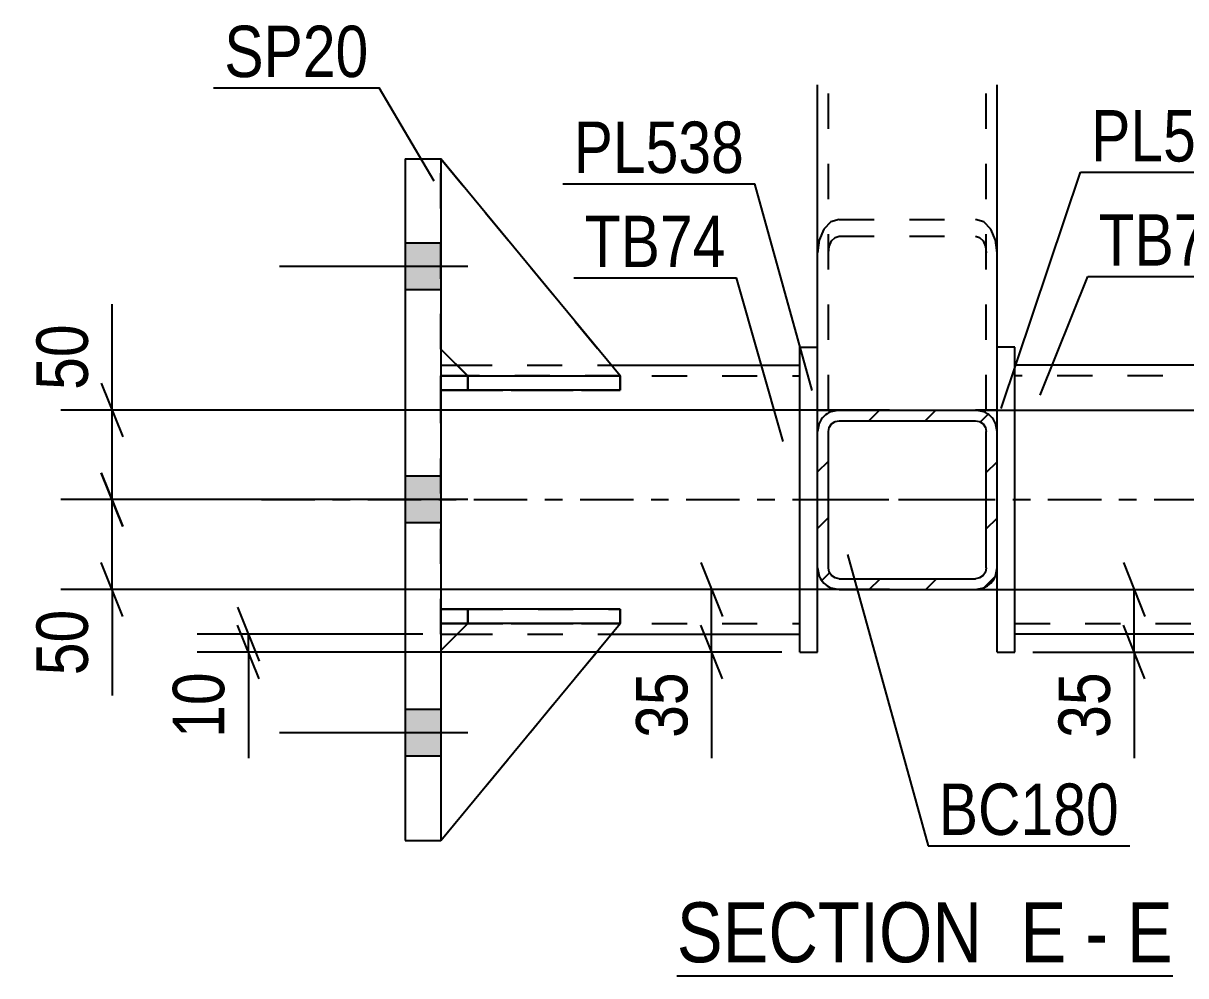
# Model space of a CAD drawing. Header units: millimetres. Extents: x 0 to 841, y 0 to 594.
# Drawn here: x 185 to 249.8, y 155.9 to 209 of the extents above; entities that cross this region are included whole.
import ezdxf

# ---------------------------------------------------------------- set-up
doc = ezdxf.new("R2010")
doc.units = ezdxf.units.MM
doc.linetypes.add('DXK_LINE_DOT2', pattern=[3.9198, 1.9599, -1.9599])
doc.linetypes.add('DXK_LINE_DOT3', pattern=[5.9187, 2.979, -0.9799, 0.9799, -0.9799])
doc.styles.add('Arial Narrow', font='ARIALN.TTF', dxfattribs={"height": 0.2})

# ---------------------------------------------------------------- blocks, each defined once
blk = doc.blocks.new('Unknown-318893469-15 - 6550')
at = {"color": 6, "linetype": 'Continuous'}
blk.add_line((221.459, 155.937), (249.105, 155.937), dxfattribs=at)
at = {"color": 0, "linetype": 'Continuous'}
for points in [[(239.567, 156.687), (239.567, 160.187), (221.459, 160.187), (221.459, 156.687)], [(243.174, 156.687), (243.174, 160.187), (240.617, 160.187), (240.617, 156.687)], [(245.499, 156.687), (245.499, 160.187), (244.224, 160.187), (244.224, 156.687)], [(249.105, 156.687), (249.105, 160.187), (246.549, 160.187), (246.549, 156.687)]]:
    blk.add_wipeout(points, dxfattribs=at)
at = {"color": 7, "linetype": 'Continuous', "style": 'Arial Narrow'}
for s, height, p in [('SECTION ', 3.3405, (221.459, 156.687)), ('E', 3.34, (240.617, 156.687)), ('E', 3.34, (246.549, 156.687)), ('-', 3.34, (244.224, 156.687))]:
    blk.add_text(s, height=height, dxfattribs=at).set_placement(p)
blk = doc.blocks.new('Part-318893469-6553 - 6550')
at = {"color": 7, "linetype": 'DXK_LINE_DOT2'}
for p, q in [((209.806, 175.568), (208.306, 174.068)), ((208.306, 163.479), (218.306, 175.568)), ((208.306, 174.068), (209.806, 175.568)), ((208.306, 163.479), (218.306, 175.568)), ((218.306, 175.568), (209.806, 175.568)), ((209.806, 175.568), (209.806, 175.568)), ((209.806, 175.568), (218.306, 175.568)), ((218.306, 175.568), (218.306, 175.568)), ((208.306, 174.068), (208.306, 163.479))]:
    blk.add_line(p, q, dxfattribs=at)
blk = doc.blocks.new('Part-318893469-6554 - 6550')
at = {"color": 2, "linetype": 'Continuous'}
for p, q in [((209.806, 175.568), (208.306, 174.068)), ((208.306, 163.479), (218.306, 175.568)), ((218.306, 175.568), (209.806, 175.568)), ((209.806, 175.568), (209.806, 175.568)), ((218.306, 175.568), (218.306, 175.568))]:
    blk.add_line(p, q, dxfattribs=at)
at = {"color": 7, "linetype": 'DXK_LINE_DOT2'}
for p, q in [((208.306, 174.068), (209.806, 175.568)), ((208.306, 163.479), (218.306, 175.568)), ((209.806, 175.568), (218.306, 175.568)), ((208.306, 174.068), (208.306, 163.479))]:
    blk.add_line(p, q, dxfattribs=at)
blk = doc.blocks.new('Part-318893469-6694 - 6550')
at = {"color": 2, "linetype": 'Continuous'}
for p, q in [((228.307, 173.979), (228.307, 190.979)), ((228.307, 190.979), (229.307, 190.979)), ((229.307, 186.27), (229.307, 190.979)), ((229.307, 173.979), (229.307, 178.67)), ((228.307, 173.979), (229.307, 173.979))]:
    blk.add_line(p, q, dxfattribs=at)
at = {"color": 7, "linetype": 'DXK_LINE_DOT2'}
blk.add_line((229.307, 178.67), (229.307, 186.27), dxfattribs=at)
blk = doc.blocks.new('Part-318893469-6555 - 6550')
at = {"color": 7, "linetype": 'DXK_LINE_DOT2'}
for p, q in [((208.306, 190.869), (208.306, 201.479)), ((208.306, 201.479), (218.306, 189.369)), ((208.306, 201.479), (218.306, 189.369)), ((209.806, 189.369), (208.306, 190.869)), ((209.806, 189.369), (208.306, 190.869)), ((218.306, 189.369), (209.806, 189.369)), ((209.806, 189.369), (209.806, 189.369)), ((209.806, 189.369), (218.306, 189.369)), ((218.306, 189.369), (218.306, 189.369))]:
    blk.add_line(p, q, dxfattribs=at)
blk = doc.blocks.new('Part-318893469-6556 - 6550')
at = {"color": 2, "linetype": 'Continuous'}
for p, q in [((218.306, 189.369), (208.306, 201.479)), ((209.797, 189.379), (208.306, 190.869)), ((217.059, 189.369), (218.306, 189.369)), ((218.306, 189.369), (218.306, 189.369))]:
    blk.add_line(p, q, dxfattribs=at)
at = {"color": 7, "linetype": 'DXK_LINE_DOT2'}
for p, q in [((208.306, 190.869), (208.306, 201.479)), ((208.306, 201.479), (218.306, 189.369)), ((209.806, 189.369), (208.306, 190.869)), ((209.806, 189.369), (209.797, 189.379)), ((218.306, 189.369), (209.806, 189.369)), ((209.806, 189.369), (209.806, 189.369)), ((209.806, 189.369), (217.059, 189.369))]:
    blk.add_line(p, q, dxfattribs=at)
blk = doc.blocks.new('Part-318893469-6557 - 6550')
at = {"color": 7, "linetype": 'DXK_LINE_DOT2'}
for p, q in [((208.306, 176.379), (209.806, 176.379)), ((218.306, 176.379), (208.306, 176.379)), ((208.306, 176.379), (208.306, 176.379)), ((208.306, 176.379), (208.306, 175.579)), ((208.306, 176.379), (208.306, 175.579)), ((209.806, 176.379), (218.306, 176.379)), ((209.806, 176.379), (209.806, 175.579)), ((218.306, 176.379), (218.306, 175.579)), ((209.806, 175.579), (208.306, 175.579)), ((208.306, 175.579), (218.306, 175.579)), ((208.306, 175.579), (208.306, 175.579)), ((218.306, 175.579), (209.806, 175.579))]:
    blk.add_line(p, q, dxfattribs=at)
blk = doc.blocks.new('Part-318893469-6558 - 6550')
at = {"color": 7, "linetype": 'DXK_LINE_DOT2'}
for p, q in [((208.306, 189.379), (209.806, 189.379)), ((218.306, 189.379), (208.306, 189.379)), ((208.306, 189.379), (208.306, 189.379)), ((208.306, 189.379), (208.306, 188.579)), ((208.306, 189.379), (208.306, 188.579)), ((209.806, 189.379), (218.306, 189.379)), ((209.806, 189.379), (209.806, 188.579)), ((218.306, 189.379), (218.306, 188.579)), ((209.806, 188.579), (208.306, 188.579)), ((208.306, 188.579), (218.306, 188.579)), ((208.306, 188.579), (208.306, 188.579)), ((218.306, 188.579), (209.806, 188.579))]:
    blk.add_line(p, q, dxfattribs=at)
blk = doc.blocks.new('Part-318893469-6559 - 6550')
at = {"color": 2, "linetype": 'Continuous'}
for p, q in [((208.306, 175.579), (208.306, 176.379)), ((218.306, 176.379), (208.306, 176.379)), ((218.306, 175.579), (218.306, 176.379)), ((218.306, 175.579), (208.306, 175.579)), ((208.306, 175.579), (208.306, 175.579))]:
    blk.add_line(p, q, dxfattribs=at)
at = {"color": 7, "linetype": 'DXK_LINE_DOT2'}
for p, q in [((209.806, 176.379), (208.306, 176.379)), ((209.806, 175.579), (209.806, 176.379)), ((218.306, 176.379), (209.806, 176.379)), ((208.306, 175.579), (209.806, 175.579)), ((209.806, 175.579), (218.306, 175.579))]:
    blk.add_line(p, q, dxfattribs=at)
blk = doc.blocks.new('Part-318893469-6560 - 6550')
at = {"color": 2, "linetype": 'Continuous'}
for p, q in [((208.306, 188.579), (208.306, 189.379)), ((208.306, 189.379), (217.059, 189.379)), ((218.306, 189.379), (218.298, 189.379)), ((218.306, 188.579), (218.306, 189.379)), ((218.306, 188.579), (208.306, 188.579)), ((208.306, 188.579), (208.306, 188.579))]:
    blk.add_line(p, q, dxfattribs=at)
at = {"color": 7, "linetype": 'DXK_LINE_DOT2'}
for p, q in [((209.806, 189.379), (208.306, 189.379)), ((209.806, 188.579), (209.806, 189.379)), ((209.806, 189.379), (218.298, 189.379)), ((208.306, 188.579), (209.806, 188.579)), ((209.806, 188.579), (218.306, 188.579))]:
    blk.add_line(p, q, dxfattribs=at)
blk = doc.blocks.new('Part-318893469-6570 - 6550')
at = {"color": 2, "linetype": 'Continuous'}
for p, q in [((206.307, 201.478), (208.307, 201.478)), ((206.307, 201.478), (206.307, 163.478)), ((208.307, 201.478), (208.307, 163.478)), ((206.307, 163.478), (208.307, 163.478))]:
    blk.add_line(p, q, dxfattribs=at)
blk = doc.blocks.new('Bolt-318893469-6653 - 6550')
at = {"linetype": 'Continuous'}
for points in [[(208.307, 194.178), (208.307, 196.778), (206.307, 196.778), (206.307, 194.178)], [(208.307, 194.178), (208.307, 196.778), (206.307, 196.778), (206.307, 194.178)], [(208.307, 194.178), (208.307, 196.778), (206.307, 196.778), (206.307, 194.178)], [(208.307, 181.178), (208.307, 183.778), (206.307, 183.778), (206.307, 181.178)], [(208.307, 181.178), (208.307, 183.778), (206.307, 183.778), (206.307, 181.178)], [(208.307, 168.178), (208.307, 170.778), (206.307, 170.778), (206.307, 168.178)], [(208.307, 168.178), (208.307, 170.778), (206.307, 170.778), (206.307, 168.178)], [(208.307, 168.178), (208.307, 170.778), (206.307, 170.778), (206.307, 168.178)]]:
    blk.add_hatch(color=1, dxfattribs=at).paths.add_polyline_path(points)
at = {"color": 1, "linetype": 'Continuous'}
for p, q in [((208.307, 196.778), (206.307, 196.778)), ((208.307, 196.778), (206.307, 196.778)), ((208.307, 196.778), (206.307, 196.778)), ((209.807, 195.478), (199.307, 195.478)), ((209.807, 195.478), (199.307, 195.478)), ((209.807, 195.478), (199.307, 195.478)), ((208.307, 194.178), (206.307, 194.178)), ((208.307, 194.178), (206.307, 194.178)), ((208.307, 194.178), (206.307, 194.178)), ((208.307, 183.778), (206.307, 183.778)), ((208.307, 183.778), (206.307, 183.778)), ((209.807, 182.478), (199.307, 182.478)), ((209.807, 182.478), (199.307, 182.478)), ((208.307, 181.178), (206.307, 181.178)), ((208.307, 181.178), (206.307, 181.178)), ((208.307, 170.778), (206.307, 170.778)), ((208.307, 170.778), (206.307, 170.778)), ((208.307, 170.778), (206.307, 170.778)), ((209.807, 169.478), (199.307, 169.478)), ((209.807, 169.478), (199.307, 169.478)), ((209.807, 169.478), (199.307, 169.478)), ((208.307, 168.178), (206.307, 168.178)), ((208.307, 168.178), (206.307, 168.178)), ((208.307, 168.178), (206.307, 168.178))]:
    blk.add_line(p, q, dxfattribs=at)
blk = doc.blocks.new('Part-318893469-6689 - 6550')
at = {"color": 2, "linetype": 'Continuous'}
for p, q in [((208.307, 189.978), (209.197, 189.978)), ((217.803, 189.978), (228.307, 189.978)), ((208.307, 174.978), (209.216, 174.978)), ((217.818, 174.978), (228.307, 174.978))]:
    blk.add_line(p, q, dxfattribs=at)
at = {"color": 7, "linetype": 'DXK_LINE_DOT2'}
for p, q in [((208.307, 174.978), (208.307, 189.978)), ((209.197, 189.978), (217.803, 189.978)), ((228.307, 174.978), (228.307, 189.978)), ((208.307, 189.378), (228.307, 189.378)), ((208.307, 175.578), (228.307, 175.578)), ((209.216, 174.978), (217.818, 174.978))]:
    blk.add_line(p, q, dxfattribs=at)
at = {"color": 7, "linetype": 'DXK_LINE_DOT3'}
blk.add_line((198.307, 182.478), (238.307, 182.478), dxfattribs=at)
blk = doc.blocks.new('Part-318893469-6699 - 6550')
at = {"color": 2, "linetype": 'Continuous'}
for p, q in [((240.307, 190.979), (239.307, 190.979)), ((239.307, 186.27), (239.307, 190.979)), ((240.307, 173.979), (240.307, 190.979)), ((239.307, 173.979), (239.307, 178.67)), ((239.307, 173.979), (240.307, 173.979))]:
    blk.add_line(p, q, dxfattribs=at)
at = {"color": 7, "linetype": 'DXK_LINE_DOT2'}
blk.add_line((239.307, 178.67), (239.307, 186.27), dxfattribs=at)
blk = doc.blocks.new('Part-318893469-6704 - 6550')
at = {"color": 2, "linetype": 'Continuous'}
for p, q in [((250.81, 189.978), (240.307, 189.978)), ((260.307, 189.978), (259.417, 189.978)), ((250.795, 174.978), (240.307, 174.978)), ((260.307, 174.978), (259.397, 174.978))]:
    blk.add_line(p, q, dxfattribs=at)
at = {"color": 7, "linetype": 'DXK_LINE_DOT2'}
for p, q in [((240.307, 174.978), (240.307, 189.978)), ((259.417, 189.978), (250.81, 189.978)), ((260.307, 189.978), (260.307, 174.978)), ((260.307, 189.378), (240.307, 189.378)), ((240.307, 175.578), (260.307, 175.578)), ((259.397, 174.978), (250.795, 174.978))]:
    blk.add_line(p, q, dxfattribs=at)
at = {"color": 7, "linetype": 'DXK_LINE_DOT3'}
blk.add_line((230.307, 182.478), (270.307, 182.478), dxfattribs=at)
blk = doc.blocks.new('Part-318893469-6713 - 6550')
at = {"linetype": 'Continuous'}
h = blk.add_hatch(dxfattribs=at)
h.set_pattern_fill('', scale=0.7, style=0, pattern_type=0)
h.set_pattern_definition([(45, (238.566, 177.5618), (-1.57154, 1.57154), [])])
h.paths.add_polyline_path([(238.107, 177.47), (238.566, 177.562), (238.955, 177.822), (239.215, 178.211), (239.307, 178.67), (239.307, 186.27), (239.215, 186.73), (238.955, 187.119), (238.566, 187.379), (238.107, 187.47), (230.507, 187.47), (230.048, 187.379), (229.658, 187.119), (229.398, 186.73), (229.307, 186.27), (229.307, 178.67), (229.398, 178.211), (229.658, 177.822), (230.048, 177.562), (230.507, 177.47)])
h.paths.add_polyline_path([(230.507, 178.07), (230.277, 178.116), (230.083, 178.246), (229.952, 178.441), (229.907, 178.67), (229.907, 186.27), (229.952, 186.5), (230.083, 186.695), (230.277, 186.825), (230.507, 186.87), (238.107, 186.87), (238.336, 186.825), (238.531, 186.695), (238.661, 186.5), (238.707, 186.27), (238.707, 178.67), (238.661, 178.441), (238.531, 178.246), (238.336, 178.116), (238.107, 178.07)])
at = {"color": 2, "linetype": 'Continuous'}
for p, q in [((230.507, 187.47), (230.048, 187.379)), ((230.507, 187.47), (238.107, 187.47)), ((238.566, 187.379), (238.107, 187.47)), ((229.398, 186.73), (229.307, 186.27)), ((229.952, 186.5), (230.083, 186.695)), ((230.083, 186.695), (230.277, 186.825)), ((230.277, 186.825), (230.507, 186.87)), ((230.507, 186.87), (238.107, 186.87)), ((238.107, 186.87), (238.336, 186.825)), ((238.336, 186.825), (238.531, 186.695)), ((238.531, 186.695), (238.661, 186.5)), ((239.307, 186.27), (239.215, 186.73)), ((229.307, 178.67), (229.307, 186.27)), ((229.907, 186.27), (229.952, 186.5)), ((229.907, 178.67), (229.907, 186.27)), ((238.661, 186.5), (238.707, 186.27)), ((238.707, 178.67), (238.707, 186.27)), ((239.307, 178.67), (239.307, 186.27)), ((229.307, 178.67), (229.398, 178.211)), ((229.952, 178.441), (229.907, 178.67)), ((230.083, 178.246), (229.952, 178.441)), ((230.277, 178.116), (230.083, 178.246)), ((238.531, 178.246), (238.336, 178.116)), ((238.661, 178.441), (238.531, 178.246)), ((238.707, 178.67), (238.661, 178.441)), ((239.215, 178.211), (239.307, 178.67)), ((230.048, 177.562), (230.507, 177.47)), ((230.507, 178.07), (230.277, 178.116)), ((230.507, 178.07), (238.107, 178.07)), ((238.336, 178.116), (238.107, 178.07)), ((238.107, 177.47), (238.566, 177.562)), ((230.507, 177.47), (238.107, 177.47))]:
    blk.add_line(p, q, dxfattribs=at)
at = {"color": 7, "linetype": 'DXK_LINE_DOT3'}
blk.add_line((234.307, 182.47), (234.307, 182.47), dxfattribs=at)
at = {"color": 2, "linetype": 'Continuous'}
for centre, start, end in [((230.507, 186.27), 112.5, 157.5), ((238.107, 186.27), 22.5, 67.5), ((230.507, 178.67), 202.5, 247.5), ((238.107, 178.67), 292.5, 337.5)]:
    blk.add_arc(centre, 1.2, start, end, dxfattribs=at)
blk = doc.blocks.new('Part-318893469-6724 - 6550')
at = {"color": 2, "linetype": 'Continuous'}
for p, q in [((229.307, 190.979), (229.307, 205.593)), ((239.307, 190.979), (239.307, 205.593)), ((229.307, 187.47), (230.507, 187.47)), ((239.215, 187.47), (238.107, 187.47)), ((239.307, 187.47), (239.215, 187.47))]:
    blk.add_line(p, q, dxfattribs=at)
at = {"color": 7, "linetype": 'DXK_LINE_DOT2'}
for p, q in [((229.907, 187.47), (229.907, 205.593)), ((238.707, 187.47), (238.707, 205.593)), ((229.307, 187.47), (229.307, 190.979)), ((239.307, 187.47), (239.307, 190.979)), ((229.952, 187.47), (229.907, 187.47)), ((229.907, 187.47), (229.952, 187.47)), ((230.048, 187.47), (229.952, 187.47)), ((229.952, 187.47), (230.048, 187.47)), ((230.048, 187.47), (230.083, 187.47)), ((230.507, 187.47), (238.107, 187.47)), ((238.531, 187.47), (238.566, 187.47)), ((238.566, 187.47), (238.661, 187.47)), ((238.661, 187.47), (238.707, 187.47))]:
    blk.add_line(p, q, dxfattribs=at)
blk = doc.blocks.new('Part-318893469-6725 - 6550')
at = {"color": 7, "linetype": 'DXK_LINE_DOT2'}
for p, q in [((229.307, 187.47), (229.307, 205.593)), ((229.907, 187.47), (229.907, 205.593)), ((238.707, 187.47), (238.707, 205.593)), ((239.307, 187.47), (239.307, 205.593)), ((230.048, 197.955), (229.658, 197.552)), ((230.507, 198.097), (230.048, 197.955)), ((230.507, 198.097), (238.107, 198.097)), ((238.566, 197.955), (238.107, 198.097)), ((238.955, 197.552), (238.566, 197.955)), ((229.658, 197.552), (229.398, 196.948)), ((230.083, 196.894), (230.277, 197.096)), ((230.277, 197.096), (230.507, 197.166)), ((230.507, 197.166), (238.107, 197.166)), ((238.107, 197.166), (238.336, 197.096)), ((238.336, 197.096), (238.531, 196.894)), ((239.215, 196.948), (238.955, 197.552)), ((229.398, 196.948), (229.307, 196.236)), ((229.907, 196.236), (229.952, 196.592)), ((229.952, 196.592), (230.083, 196.894)), ((238.531, 196.894), (238.661, 196.592)), ((238.661, 196.592), (238.707, 196.236)), ((239.307, 196.236), (239.215, 196.948)), ((229.307, 187.47), (239.307, 187.47))]:
    blk.add_line(p, q, dxfattribs=at)
blk = doc.blocks.new('StraightDimension-318893469-6792 - 6550')
at = {"color": 7, "linetype": 'Continuous'}
for p, q in [((273.398, 176.478), (274.598, 173.478)), ((261.307, 174.978), (276.398, 174.978)), ((274.598, 172.479), (273.398, 175.479)), ((273.998, 173.979), (273.998, 174.978)), ((241.307, 173.979), (276.398, 173.979)), ((273.998, 173.979), (273.998, 168.073)), ((273.998, 173.979), (273.998, 168.073))]:
    blk.add_line(p, q, dxfattribs=at)
at = {"color": 0}
blk.add_wipeout([(273.248, 173.454), (269.048, 173.454), (269.048, 168.598), (273.248, 168.598)], dxfattribs=at)
at = {"color": 3, "style": 'Arial Narrow'}
blk.add_text('10', height=2.8633, rotation=90.00021, dxfattribs=at).set_placement((272.648, 169.198))
blk = doc.blocks.new('StraightDimension-318893469-6740 - 6550')
at = {"color": 7, "linetype": 'Continuous'}
for p, q in [((189.377, 183.978), (190.577, 180.978)), ((200.347, 182.478), (187.127, 182.478)), ((189.977, 177.47), (189.977, 182.478)), ((190.577, 175.97), (189.377, 178.97)), ((233.307, 177.47), (187.127, 177.47)), ((189.977, 177.47), (189.977, 171.564)), ((189.977, 177.47), (189.977, 171.564))]:
    blk.add_line(p, q, dxfattribs=at)
at = {"color": 0}
blk.add_wipeout([(189.227, 176.945), (185.027, 176.945), (185.027, 172.089), (189.227, 172.089)], dxfattribs=at)
at = {"color": 3, "style": 'Arial Narrow'}
blk.add_text('50', height=2.8633, rotation=90.00021, dxfattribs=at).set_placement((188.627, 172.689))
blk = doc.blocks.new('StraightDimension-318893469-6730 - 6550')
at = {"color": 7, "linetype": 'Continuous'}
for p, q in [((189.977, 187.47), (189.977, 193.377)), ((189.977, 187.47), (189.977, 193.377)), ((189.377, 188.97), (190.577, 185.97)), ((233.307, 187.47), (187.127, 187.47)), ((189.977, 182.478), (189.977, 187.47)), ((190.577, 180.978), (189.377, 183.978)), ((200.347, 182.478), (187.127, 182.478))]:
    blk.add_line(p, q, dxfattribs=at)
at = {"color": 0}
blk.add_wipeout([(189.227, 192.852), (185.027, 192.852), (185.027, 187.995), (189.227, 187.995)], dxfattribs=at)
at = {"color": 3, "style": 'Arial Narrow'}
blk.add_text('50', height=2.8633, rotation=90.00021, dxfattribs=at).set_placement((188.627, 188.595))
blk = doc.blocks.new('StraightDimension-318893469-6750 - 6550')
at = {"color": 7, "linetype": 'Continuous'}
for p, q in [((281.937, 183.978), (283.137, 180.978)), ((268.787, 182.478), (284.937, 182.478)), ((282.537, 177.47), (282.537, 182.478)), ((283.137, 175.97), (281.937, 178.97)), ((235.307, 177.47), (284.937, 177.47)), ((282.537, 177.47), (282.537, 171.564)), ((282.537, 177.47), (282.537, 171.564))]:
    blk.add_line(p, q, dxfattribs=at)
at = {"color": 0}
blk.add_wipeout([(281.787, 176.945), (277.587, 176.945), (277.587, 172.089), (281.787, 172.089)], dxfattribs=at)
at = {"color": 3, "style": 'Arial Narrow'}
blk.add_text('50', height=2.8633, rotation=90.00021, dxfattribs=at).set_placement((281.187, 172.689))
blk = doc.blocks.new('StraightDimension-318893469-6760 - 6550')
at = {"color": 7, "linetype": 'Continuous'}
for p, q in [((282.537, 187.47), (282.537, 193.377)), ((282.537, 187.47), (282.537, 193.377)), ((281.937, 188.97), (283.137, 185.97)), ((235.307, 187.47), (284.937, 187.47)), ((282.537, 182.478), (282.537, 187.47)), ((283.137, 180.978), (281.937, 183.978)), ((268.787, 182.478), (284.937, 182.478))]:
    blk.add_line(p, q, dxfattribs=at)
at = {"color": 0}
blk.add_wipeout([(281.787, 192.852), (277.587, 192.852), (277.587, 187.995), (281.787, 187.995)], dxfattribs=at)
at = {"color": 3, "style": 'Arial Narrow'}
blk.add_text('50', height=2.8633, rotation=90.00021, dxfattribs=at).set_placement((281.187, 188.595))
blk = doc.blocks.new('StraightDimension-318893469-6770 - 6550')
at = {"color": 7, "linetype": 'Continuous'}
for p, q in [((222.8, 178.97), (224, 175.97)), ((233.307, 177.47), (220.55, 177.47)), ((223.4, 173.979), (223.4, 177.47)), ((224, 172.479), (222.8, 175.479)), ((227.307, 173.979), (220.55, 173.979)), ((223.4, 173.979), (223.4, 168.073)), ((223.4, 173.979), (223.4, 168.073))]:
    blk.add_line(p, q, dxfattribs=at)
at = {"color": 0}
blk.add_wipeout([(222.65, 173.454), (218.45, 173.454), (218.45, 168.598), (222.65, 168.598)], dxfattribs=at)
at = {"color": 3, "style": 'Arial Narrow'}
blk.add_text('35', height=2.8633, rotation=90.00021, dxfattribs=at).set_placement((222.05, 169.198))
blk = doc.blocks.new('StraightDimension-318893469-6781 - 6550')
at = {"color": 7, "linetype": 'Continuous'}
for p, q in [((246.349, 178.97), (247.549, 175.97)), ((235.307, 177.47), (249.349, 177.47)), ((246.949, 173.979), (246.949, 177.47)), ((247.549, 172.479), (246.349, 175.479)), ((241.307, 173.979), (249.349, 173.979)), ((246.949, 173.979), (246.949, 168.073)), ((246.949, 173.979), (246.949, 168.073))]:
    blk.add_line(p, q, dxfattribs=at)
at = {"color": 0}
blk.add_wipeout([(246.199, 173.454), (241.999, 173.454), (241.999, 168.598), (246.199, 168.598)], dxfattribs=at)
at = {"color": 3, "style": 'Arial Narrow'}
blk.add_text('35', height=2.8633, rotation=90.00021, dxfattribs=at).set_placement((245.599, 169.198))
blk = doc.blocks.new('StraightDimension-318893469-6802 - 6550')
at = {"color": 7, "linetype": 'Continuous'}
for p, q in [((196.978, 176.478), (198.178, 173.478)), ((207.307, 174.978), (194.728, 174.978)), ((198.178, 172.479), (196.978, 175.479)), ((197.578, 173.979), (197.578, 174.978)), ((227.307, 173.979), (194.728, 173.979)), ((197.578, 173.979), (197.578, 168.073)), ((197.578, 173.979), (197.578, 168.073))]:
    blk.add_line(p, q, dxfattribs=at)
at = {"color": 0}
blk.add_wipeout([(196.828, 173.454), (192.628, 173.454), (192.628, 168.598), (196.828, 168.598)], dxfattribs=at)
at = {"color": 3, "style": 'Arial Narrow'}
blk.add_text('10', height=2.8633, rotation=90.00021, dxfattribs=at).set_placement((196.228, 169.198))
blk = doc.blocks.new('Mark-318893469-6566 - 6550')
at = {"color": 30, "linetype": 'Continuous'}
for p in [(195.635, 205.431), (207.928, 200.237)]:
    blk.add_line(p, (204.875, 205.431), dxfattribs=at)
at = {"color": 0}
blk.add_wipeout([(204.275, 206.031), (204.275, 209.031), (196.235, 209.031), (196.235, 206.031)], dxfattribs=at)
blk.add_wipeout([(204.275, 206.031), (204.275, 209.031), (196.235, 209.031), (196.235, 206.031)], dxfattribs=at)
at = {"color": 3, "style": 'Arial Narrow'}
blk.add_text('SP20', height=2.8633, dxfattribs=at).set_placement((196.235, 206.031))
blk = doc.blocks.new('Mark-318893469-6700 - 6550')
at = {"color": 30, "linetype": 'Continuous'}
for p, q in [((241.72, 188.293), (244.369, 194.921)), ((244.369, 194.921), (253.424, 194.921))]:
    blk.add_line(p, q, dxfattribs=at)
at = {"color": 0}
blk.add_wipeout([(252.824, 195.521), (252.824, 198.521), (244.969, 198.521), (244.969, 195.521)], dxfattribs=at)
blk.add_wipeout([(252.824, 195.521), (252.824, 198.521), (244.969, 198.521), (244.969, 195.521)], dxfattribs=at)
at = {"color": 3, "style": 'Arial Narrow'}
blk.add_text('TB74', height=2.8633, dxfattribs=at).set_placement((244.969, 195.521))
blk = doc.blocks.new('Mark-318893469-6685 - 6550')
at = {"color": 30, "linetype": 'Continuous'}
for p in [(215.725, 194.835), (227.379, 185.714)]:
    blk.add_line(p, (224.78, 194.835), dxfattribs=at)
at = {"color": 0}
blk.add_wipeout([(224.18, 195.435), (224.18, 198.435), (216.325, 198.435), (216.325, 195.435)], dxfattribs=at)
blk.add_wipeout([(224.18, 195.435), (224.18, 198.435), (216.325, 198.435), (216.325, 195.435)], dxfattribs=at)
at = {"color": 3, "style": 'Arial Narrow'}
blk.add_text('TB74', height=2.8633, dxfattribs=at).set_placement((216.325, 195.435))
blk = doc.blocks.new('Mark-318893469-6690 - 6550')
at = {"color": 30, "linetype": 'Continuous'}
for p in [(215.109, 200.087), (229, 188.564)]:
    blk.add_line(p, (225.813, 200.087), dxfattribs=at)
at = {"color": 0}
blk.add_wipeout([(225.213, 200.687), (225.213, 203.687), (215.709, 203.687), (215.709, 200.687)], dxfattribs=at)
blk.add_wipeout([(225.213, 200.687), (225.213, 203.687), (215.709, 203.687), (215.709, 200.687)], dxfattribs=at)
at = {"color": 3, "style": 'Arial Narrow'}
blk.add_text('PL538', height=2.8633, dxfattribs=at).set_placement((215.709, 200.687))
blk = doc.blocks.new('Mark-318893469-6695 - 6550')
at = {"color": 30, "linetype": 'Continuous'}
for p, q in [((239.536, 187.549), (243.954, 200.726)), ((243.954, 200.726), (254.658, 200.726))]:
    blk.add_line(p, q, dxfattribs=at)
at = {"color": 0}
blk.add_wipeout([(254.058, 201.326), (254.058, 204.326), (244.554, 204.326), (244.554, 201.326)], dxfattribs=at)
blk.add_wipeout([(254.058, 201.326), (254.058, 204.326), (244.554, 204.326), (244.554, 201.326)], dxfattribs=at)
at = {"color": 3, "style": 'Arial Narrow'}
blk.add_text('PL538', height=2.8633, dxfattribs=at).set_placement((244.554, 201.326))
blk = doc.blocks.new('Mark-318893469-6709 - 6550')
at = {"color": 30, "linetype": 'Continuous'}
for p, q in [((230.979, 179.409), (235.461, 163.187)), ((235.461, 163.187), (246.71, 163.187))]:
    blk.add_line(p, q, dxfattribs=at)
at = {"color": 0}
blk.add_wipeout([(246.11, 163.787), (246.11, 166.787), (236.061, 166.787), (236.061, 163.787)], dxfattribs=at)
blk.add_wipeout([(246.11, 163.787), (246.11, 166.787), (236.061, 166.787), (236.061, 163.787)], dxfattribs=at)
at = {"color": 3, "style": 'Arial Narrow'}
blk.add_text('BC180', height=2.8633, dxfattribs=at).set_placement((236.061, 163.787))

msp = doc.modelspace()

# ---------------------------------------------------------------- block references
for name in ['Part-318893469-6724 - 6550', 'Part-318893469-6725 - 6550', 'Part-318893469-6570 - 6550', 'Part-318893469-6555 - 6550', 'Part-318893469-6556 - 6550', 'Bolt-318893469-6653 - 6550', 'Part-318893469-6694 - 6550', 'Part-318893469-6699 - 6550', 'Part-318893469-6689 - 6550', 'Part-318893469-6704 - 6550', 'Part-318893469-6558 - 6550', 'Part-318893469-6560 - 6550', 'Part-318893469-6713 - 6550', 'Part-318893469-6557 - 6550', 'Part-318893469-6559 - 6550', 'Part-318893469-6553 - 6550', 'Part-318893469-6554 - 6550', 'Unknown-318893469-15 - 6550']:
    msp.add_blockref(name, (0, 0))

# ---------------------------------------------------------------- next in the draw order: block references
for name in ['Mark-318893469-6566 - 6550', 'StraightDimension-318893469-6740 - 6550', 'StraightDimension-318893469-6792 - 6550']:
    msp.add_blockref(name, (0, 0))

# ---------------------------------------------------------------- next in the draw order: block references
for name in ['StraightDimension-318893469-6730 - 6550', 'StraightDimension-318893469-6750 - 6550', 'StraightDimension-318893469-6770 - 6550']:
    msp.add_blockref(name, (0, 0))

# ---------------------------------------------------------------- next in the draw order: block references
for name in ['Mark-318893469-6685 - 6550', 'StraightDimension-318893469-6760 - 6550', 'StraightDimension-318893469-6781 - 6550', 'StraightDimension-318893469-6802 - 6550']:
    msp.add_blockref(name, (0, 0))

# ---------------------------------------------------------------- next in the draw order: block references
for name in ['Mark-318893469-6690 - 6550', 'Mark-318893469-6700 - 6550', 'Mark-318893469-6709 - 6550']:
    msp.add_blockref(name, (0, 0))

# ---------------------------------------------------------------- next in the draw order: block references
msp.add_blockref('Mark-318893469-6695 - 6550', (0, 0))

doc.saveas('drawing.dxf')
